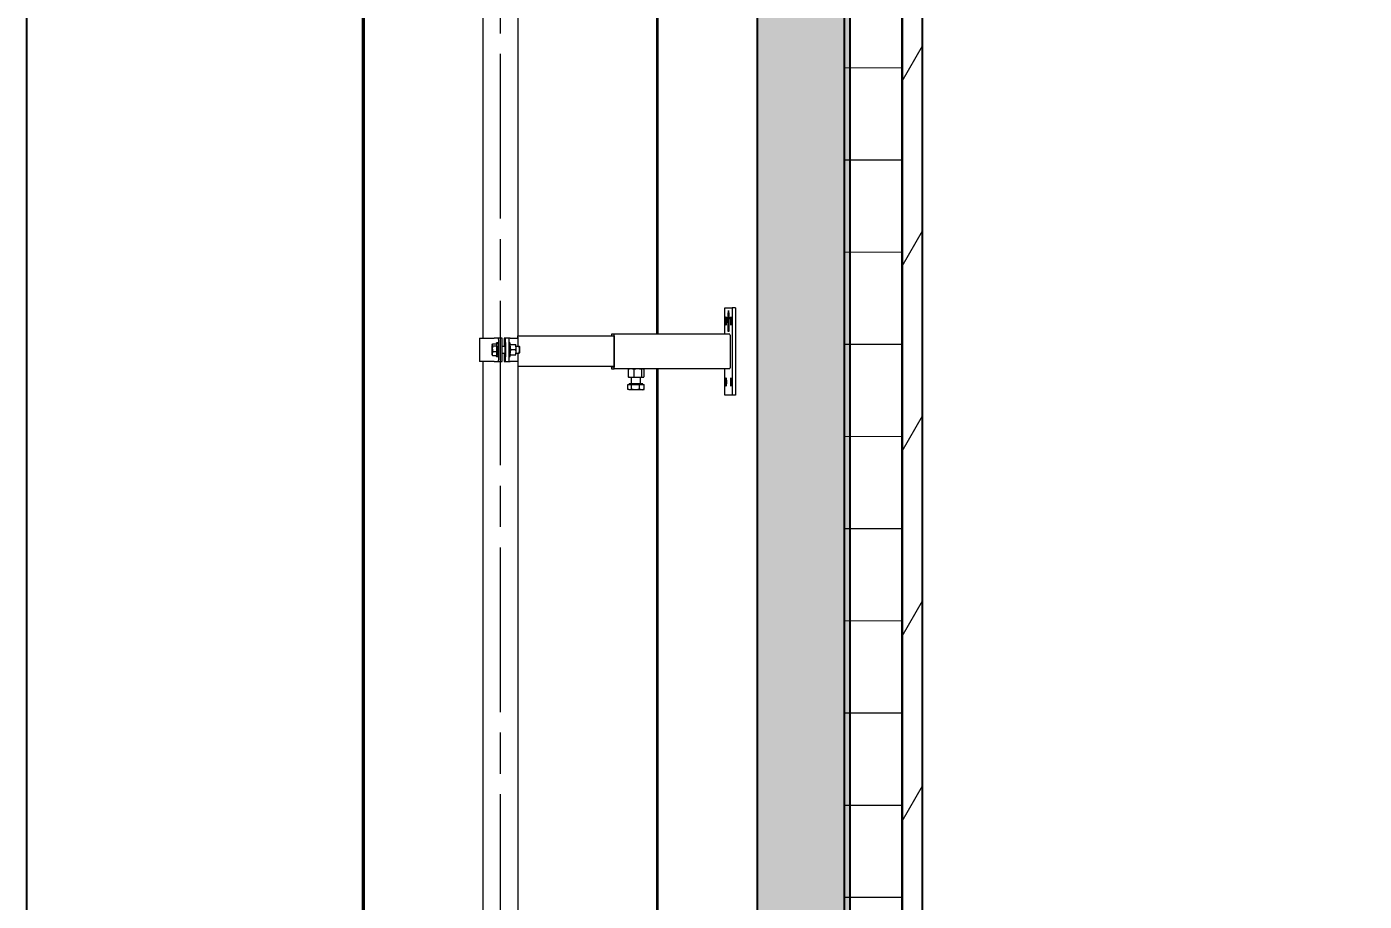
# Model space of a CAD drawing. Header units: millimetres. Extents: x -4172 to 126100, y -2 to 142133.
# Drawn here: x 35799 to 40407, y 6102 to 9114 of the extents above; entities that cross this region are included whole.
import ezdxf

# ---------------------------------------------------------------- set-up
doc = ezdxf.new("R2010")
doc.units = ezdxf.units.MM
doc.header["$LTSCALE"] = 100
doc.linetypes.add('CHAIN', pattern=[0.3543, 0.2362, -0.0295, 0.0591, -0.0295])
for name, color, linetype, lineweight in [('Dimension', 7, 'Continuous', 18), ('Hatch', 7, 'Continuous', 18), ('Visible', 7, 'Continuous', 25)]:
    doc.layers.add(name, color=color, linetype=linetype, lineweight=lineweight)
doc.layers.add('P_Condensate (CS)', color=40, linetype='Continuous', lineweight=18, true_color=0xffbf00)
doc.layers.add('P_Condensate Centerline', color=40, linetype='CHAIN', lineweight=18, true_color=0xffbf00)
doc.styles.add('Title', font='arial.ttf')
doc.dimstyles.new('Default - Method 2b', dxfattribs={"dimscale": 100, "dimtxt": 3, "dimasz": 2.5, "dimexe": 3, "dimexo": 0.5, "dimgap": 0.7, "dimtad": 0, "dimtoh": 1, "dimdec": 1, "dimrnd": 1e-08, "dimtxsty": 'Title', "dimcen": 0.09, "dimdle": 10, "dimclrd": 256, "dimclre": 256, "dimclrt": 7, "dimadec": 0, "dimazin": 2, "dimtfac": 0.833333, "dimtdec": 1, "dimtmove": 0, "dimatfit": 3, "dimfxl": 1, "dimtolj": 1, "dimlwd": -1, "dimlwe": -1, "dimarcsym": 0})

# ---------------------------------------------------------------- blocks, each defined once
blk = doc.blocks.new('*D81')
at = {"layer": 'Defpoints', "color": 0, "transparency": 16777216}
for p in [(37530.4, 14301.5), (39252.5, 4301.5), (40822, 4301.5)]:
    blk.add_point(p, dxfattribs=at)
at = {"layer": 'Dimension', "transparency": 16777216}
for p, q in [((37580.4, 14301.5), (41122, 14301.5)), ((40822, 14051.5), (40822, 9819)), ((40822, 4551.5), (40822, 8784.1)), ((39302.5, 4301.5), (41122, 4301.5))]:
    blk.add_line(p, q, dxfattribs=at)
for points in [[(40780.4, 14051.5), (40863.7, 14051.5), (40822, 14301.5)], [(40780.4, 4551.5), (40863.7, 4551.5), (40822, 4301.5)]]:
    blk.add_solid(points, dxfattribs=at)
at = {"layer": 'Dimension', "color": 7, "transparency": 16777216, "insert": (40975.2, 8854.1), "char_height": 300, "attachment_point": 7, "rotation": 90, "style": 'Title'}
blk.add_mtext('\\A1;5000', dxfattribs=at)

msp = doc.modelspace()

# ---------------------------------------------------------------- hatches: boundary and pattern name
at = {"layer": 'Hatch'}
h = msp.add_hatch(dxfattribs=at)
h.set_pattern_fill('AR-CONC', color=256, scale=53.832768, angle=165.12269, style=0)
h.set_pattern_definition([(215.1227, (0, 0), (-364.504, 131.7854), [40.3746, -444.1203]), (160.1227, (0, 0), (-31.775, -410.5295), [32.2997, -355.2963]), (265.5741, (-30.38, 11), (-396.279, -278.744), [34.313, -377.4442]), (211.3069, (-27.64, -104.06), (-532.389, 233.626), [60.562, -666.1805]), (261.7583, (-72, -84.6), (-620.926, -377.631), [51.47, -566.167]), (156.3069, (-27.64, -104.06), (-620.926, -377.631), [48.4495, -532.944]), (186.1227, (-72.76, -64.22), (-254.9116, 291.9772), [40.3746, -444.1203]), (131.1227, (-72.76, -64.22), (-226.8196, -343.6524), [32.2997, -355.2963]), (236.5741, (-94, -39.9), (-481.7312, -51.6752), [34.313, -377.4442]), (202.6227, (0, 0), (-52.3377, -171.51792), [0, -350.9896, 0, -360.6795, 0, -356.6421]), (172.6227, (0, 0), (-191.3842, -168.8449), [0, -205.6412, 0, -342.9147, 0, -135.9277]), (132.6227, (116.02, -30.82), (-274.62065, 85.5175), [0, -134.5819, 0, -419.8956, 0, -557.1692]), (122.6227, (168.05, -44.64), (-317.2572, 28.5227), [0, -174.9565, 0, -278.8537, 0, -395.6708])])
h.paths.add_polyline_path([(38315.34, 3201.54), (38636.32, 3201.54), (38636.32, 3541.54), (38636.32, 15261.54), (38615.62, 15261.54), (38315.34, 15261.54)])
h = msp.add_hatch(dxfattribs=at)
h.set_pattern_fill('ANSI31', color=256, scale=2540, angle=135.12267, style=0)
h.set_pattern_definition([(180.1227, (0, 0), (0.6798, -317.4993), [])])
h.paths.add_polyline_path([(38615.62, 15271.54), (38615.62, 15261.54), (38615.62, 3541.54), (38636.32, 3541.54), (38815.62, 3541.54), (38815.62, 15271.54)])
h = msp.add_hatch(dxfattribs=at)
h.set_pattern_fill('ANSI31', color=256, scale=2540, angle=195.12287, style=0)
h.set_pattern_definition([(240.1229, (0, 0), (275.3029, -158.16), [])])
h.paths.add_polyline_path([(38885.62, 15271.54), (38815.62, 15271.54), (38815.62, 3541.54), (38885.62, 3541.54)])

# ---------------------------------------------------------------- linework, layer by layer
at = {"layer": 'P_Condensate (CS)'}
for p, q in [((37371.57, 8041.54), (37371.57, 10561.54)), ((37492.17, 8049.54), (37492.17, 10543.54)), ((38204.77, 8145.54), (38229.57, 8145.54)), ((38204.77, 8055.54), (38204.77, 8145.54)), ((38214.66, 8106.54), (38217.17, 8136.95)), ((38217.17, 8135.54), (38214.86, 8107.54)), ((38216.31, 8122.68), (38216.47, 8122.68)), ((38216.31, 8113.95), (38216.31, 8122.68)), ((38216.47, 8122.68), (38216.47, 8113.95)), ((38216.73, 8109.98), (38217.06, 8109.98)), ((38217, 8122.68), (38217.15, 8122.68)), ((38217, 8113.9), (38217, 8122.68)), ((38217.15, 8122.68), (38217.15, 8113.95)), ((38217.17, 8136.95), (38219.69, 8106.54)), ((38219.49, 8107.54), (38217.17, 8135.54)), ((38217.17, 8135.54), (38217.29, 8135.54)), ((38217.37, 8122.68), (38217.66, 8122.68)), ((38217.37, 8108.68), (38217.37, 8122.68)), ((38217.65, 8121.07), (38217.53, 8121.07)), ((38217.53, 8121.07), (38217.53, 8115.49)), ((38217.53, 8115.49), (38217.63, 8115.49)), ((38217.53, 8113.9), (38217.53, 8108.68)), ((38217.66, 8113.9), (38217.53, 8113.9)), ((38217.63, 8115.49), (38218.01, 8115.49)), ((38217.65, 8121.07), (38218.03, 8121.07)), ((38217.87, 8121.07), (38217.87, 8122.37)), ((38217.87, 8114.32), (38217.87, 8115.49)), ((38217.88, 8116.33), (38218.06, 8116.33)), ((38229.57, 8145.54), (38229.57, 7845.54)), ((38241.53, 8145.54), (38229.57, 8145.54)), ((38241.53, 8145.54), (38241.53, 7845.54)), ((38215.93, 8106.54), (38214.66, 8106.54)), ((38214.86, 8107.54), (38216.02, 8107.54)), ((38215.16, 8106.54), (38215.24, 8107.54)), ((38215.93, 8106.54), (38216.02, 8106.54)), ((38215.93, 8064.54), (38215.93, 8106.54)), ((38218.41, 8064.54), (38215.93, 8064.54)), ((38216.02, 8107.54), (38216.02, 8065.54)), ((38216.02, 8065.54), (38218.33, 8065.54)), ((38216.43, 8064.54), (38216.43, 8065.54)), ((38217.53, 8108.68), (38217.37, 8108.68)), ((38218.33, 8065.54), (38218.33, 8107.54)), ((38218.33, 8107.54), (38219.49, 8107.54)), ((38218.33, 8065.54), (38218.41, 8065.54)), ((38218.41, 8106.54), (38218.41, 8064.54)), ((38219.69, 8106.54), (38218.41, 8106.54)), ((38218.83, 8106.54), (38218.83, 8107.54)), ((38219.49, 8107.54), (38219.6, 8107.54)), ((37359.57, 8041.54), (37409.64, 8041.54)), ((37359.57, 8041.54), (37359.57, 7961.54)), ((37402.59, 8019.06), (37403.44, 8021.47)), ((37403.59, 8021.9), (37416.54, 8021.9)), ((37420.67, 8041.54), (37409.64, 8041.54)), ((37416.54, 8021.9), (37417.35, 8018.62)), ((37417.12, 8019.54), (37417.88, 8019.54)), ((37417.35, 8018.62), (37418.17, 8015.34)), ((37422.86, 8025.54), (37417.88, 8025.54)), ((37425.02, 8041.54), (37420.67, 8041.54)), ((37436.98, 8041.54), (37425.02, 8041.54)), ((37444.49, 8041.54), (37444.59, 8041.54)), ((37444.49, 8041.54), (37444.49, 8013.54)), ((37448.94, 8041.54), (37444.59, 8041.54)), ((37460.9, 8041.54), (37448.94, 8041.54)), ((37465.13, 8041.54), (37460.9, 8041.54)), ((37463.72, 8025.54), (37461.21, 8025.54)), ((37465.13, 8041.54), (37491.99, 8041.54)), ((37465.59, 8019.54), (37483.5, 8019.54)), ((37483.99, 8019.06), (37483.82, 8019.54)), ((37489.99, 8049.54), (37489.99, 8041.54)), ((37489.99, 8049.54), (37491.08, 8049.54)), ((37491.08, 8049.54), (37821.35, 8049.54)), ((37491.99, 8013.54), (37491.99, 8030.54)), ((37492.65, 8013.54), (37492.65, 8030.54)), ((37813.58, 8051.54), (37813.58, 8049.54)), ((37823.17, 8055.54), (37813.91, 8055.54)), ((37821.35, 8049.54), (37823.01, 8049.54)), ((37823.01, 8049.54), (37823.01, 7941.54)), ((38221.8, 8055.54), (37823.17, 8055.54)), ((37823.5, 7939.54), (37823.5, 8051.54)), ((38222.13, 8051.54), (38222.13, 7939.54)), ((37402.59, 7984.01), (37402.62, 7983.94)), ((37404.29, 7981.18), (37417.23, 7981.18)), ((37405.23, 8015.34), (37418.17, 8015.34)), ((37405.57, 7994.98), (37418.51, 7994.98)), ((37417.87, 7988.08), (37417.23, 7981.18)), ((37417.45, 7983.54), (37417.88, 7983.54)), ((37418.51, 7994.98), (37417.87, 7988.08)), ((37422.86, 7977.54), (37417.88, 7977.54)), ((37418.17, 8015.34), (37418.34, 8005.16)), ((37418.34, 8005.16), (37418.51, 7994.98)), ((37437.42, 8013.54), (37446.78, 8013.54)), ((37437.42, 7989.54), (37446.78, 7989.54)), ((37444.49, 7989.54), (37444.49, 7961.54)), ((37463.72, 7977.54), (37461.21, 7977.54)), ((37465.59, 7983.54), (37483.5, 7983.54)), ((37484.36, 8001.54), (37466.45, 8001.54)), ((37483.99, 7984.01), (37483.82, 7983.54)), ((37484.76, 8013.54), (37495.61, 8013.54)), ((37484.76, 7989.54), (37495.61, 7989.54)), ((37491.99, 7943.54), (37491.99, 7989.54)), ((37492.65, 7943.54), (37492.65, 7989.54)), ((37497.67, 8011.5), (37495.69, 8013.5)), ((37497.67, 7991.57), (37495.69, 7989.58)), ((37409.64, 7961.54), (37359.57, 7961.54)), ((37371.57, 5441.54), (37371.57, 7961.54)), ((37409.64, 7961.54), (37420.67, 7961.54)), ((37420.67, 7961.54), (37425.02, 7961.54)), ((37425.02, 7961.54), (37436.98, 7961.54)), ((37444.59, 7961.54), (37444.49, 7961.54)), ((37444.59, 7961.54), (37448.94, 7961.54)), ((37448.94, 7961.54), (37460.9, 7961.54)), ((37460.9, 7961.54), (37465.13, 7961.54)), ((37491.99, 7961.54), (37465.13, 7961.54)), ((37491.99, 7943.54), (37492.65, 7943.54)), ((37492.17, 5449.54), (37492.17, 7943.54)), ((37823.01, 7943.54), (37492.65, 7943.54)), ((37813.58, 7943.54), (37813.58, 7939.54)), ((37813.91, 7935.54), (37823.17, 7935.54)), ((37814.08, 7941.54), (37814.08, 7943.54)), ((37823.01, 7941.54), (37814.08, 7941.54)), ((38221.8, 7935.54), (37823.17, 7935.54)), ((37871.36, 7934.19), (37871.36, 7907.89)), ((37874.27, 7935.54), (37873.28, 7935.18)), ((37890.56, 7934.19), (37890.56, 7907.89)), ((37917.46, 7934.19), (37917.46, 7907.89)), ((37922.27, 7935.54), (37923.26, 7935.18)), ((37925.18, 7934.19), (37925.18, 7907.89)), ((38204.77, 7845.54), (38204.77, 7935.54)), ((37870.61, 7864.89), (37870.61, 7881.94)), ((37870.61, 7881.94), (37876.77, 7881.94)), ((37874.27, 7906.54), (37873.28, 7906.9)), ((37874.27, 7906.54), (37880.96, 7906.54)), ((37922.27, 7883.54), (37874.27, 7883.54)), ((37874.27, 7881.94), (37874.27, 7883.54)), ((37876.77, 7881.94), (37882.93, 7881.94)), ((37880.96, 7906.54), (37904.01, 7906.54)), ((37882.27, 7883.54), (37882.27, 7906.54)), ((37882.93, 7881.94), (37896.76, 7881.94)), ((37882.93, 7864.89), (37882.93, 7881.94)), ((37896.76, 7881.94), (37910.58, 7881.94)), ((37904.01, 7906.54), (37921.32, 7906.54)), ((37910.58, 7864.89), (37910.58, 7881.94)), ((37910.58, 7881.94), (37918.26, 7881.94)), ((37914.27, 7883.54), (37914.27, 7906.54)), ((37918.26, 7881.94), (37925.93, 7881.94)), ((37921.32, 7906.54), (37922.27, 7906.54)), ((37922.27, 7906.54), (37923.26, 7906.9)), ((37922.27, 7881.94), (37922.27, 7883.54)), ((37925.93, 7864.89), (37925.93, 7881.94)), ((37874.27, 7863.54), (37871.48, 7864.55)), ((37876.77, 7863.54), (37874.27, 7863.54)), ((37896.76, 7863.54), (37876.77, 7863.54)), ((37918.26, 7863.54), (37896.76, 7863.54)), ((37922.27, 7863.54), (37918.26, 7863.54)), ((37922.27, 7863.54), (37925.06, 7864.55)), ((38229.57, 7845.54), (38204.77, 7845.54)), ((38241.53, 7845.54), (38229.57, 7845.54))]:
    msp.add_line(p, q, dxfattribs=at)
for centre in [(38208.49, 8100.54), (38225.85, 8100.54), (38208.49, 7890.54), (38225.85, 7890.54)]:
    msp.add_ellipse(centre, major_axis=(0, 14), ratio=0.0826786, dxfattribs=at)
for centre, major_axis, start_param, end_param in [((37402.93, 8001.54), (0, 18), 5.9619766, 7.0091742), ((37402.93, 8001.54), (0, 18), 4.9147791, 5.9619766), ((37417.88, 8001.54), (0, 24), 2.5836552, 6.899932), ((37417.88, 8001.54), (0, 18), 3.1415927, 6.2831853), ((37422.86, 8001.54), (0, 24), 3.1415927, 6.2831853), ((37413.93, 8001.54), (0, -140), 1.2810462, 1.8605464), ((37425.89, 8001.54), (0, 140), 4.4226389, 5.0021391), ((37437.85, 8001.54), (0, -140), 1.2810462, 1.8605464), ((37449.81, 8001.54), (0, 140), 4.4226389, 5.0021391), ((37463.72, 8001.54), (0, 24), 3.1415927, 6.2831853), ((37483.65, 8001.54), (0, 18), 5.2359878, 6.0532258), ((37491.08, 8030.54), (0, 19), 4.712389, 6.2831853), ((37813.91, 8051.54), (0, 4), 0, 1.5707963), ((37823.17, 8051.54), (0, 4), 4.712389, 6.2831853), ((38221.8, 8051.54), (0, 4), 4.712389, 6.2831853), ((37402.93, 8001.54), (0, 18), 0.7259889, 1.7731864), ((37402.93, 8001.54), (0, -18), 4.9147791, 5.9619766), ((37402.93, 8001.54), (0, -18), 5.9619766, 7.0091742), ((37402.93, 8001.54), (0, -18), 0.7259889, 1.7731864), ((37446.78, 8001.54), (0, 12), 3.1415927, 6.2831853), ((37483.65, 8001.54), (0, -18), 0.2299595, 1.0471976), ((37483.65, 8001.54), (0, -18), 1.0471976, 2.0943951), ((37495.61, 8001.54), (0, 12), 3.1415927, 6.2831853), ((37497.6, 8001.54), (0, 10), 3.2246508, 6.2001272), ((37813.91, 7939.54), (0, -4), 4.712389, 6.2831853), ((37823.17, 7939.54), (0, -4), 0, 1.5707963), ((38221.8, 7939.54), (0, -4), 0, 1.5707963)]:
    msp.add_ellipse(centre, major_axis=major_axis, ratio=0.0826786, start_param=start_param, end_param=end_param, dxfattribs=at)
for points in [[(38216.43, 8109.68), (38216.36, 8110.41), (38216.31, 8112.45), (38216.31, 8113.95)], [(38216.73, 8108.39), (38216.63, 8108.39), (38216.48, 8109.04), (38216.43, 8109.68)], [(38216.47, 8113.95), (38216.47, 8112.97), (38216.49, 8111.66), (38216.52, 8111.12)], [(38216.52, 8111.12), (38216.55, 8110.56), (38216.66, 8109.98), (38216.73, 8109.98)], [(38216.73, 8109.98), (38216.81, 8109.98), (38216.92, 8110.56), (38216.95, 8111.12)], [(38217.04, 8109.68), (38216.99, 8109.03), (38216.84, 8108.39), (38216.73, 8108.39)], [(38216.92, 8109.68), (38216.91, 8109.83), (38216.9, 8109.98)], [(38216.98, 8109.12), (38216.95, 8109.36), (38216.92, 8109.68)], [(38216.95, 8111.12), (38216.98, 8111.66), (38217, 8112.96), (38217, 8113.9)], [(38217.15, 8113.95), (38217.15, 8112.49), (38217.1, 8110.4), (38217.04, 8109.68)], [(38217.63, 8115.49), (38217.73, 8115.49), (38217.84, 8115.86), (38217.88, 8116.33)], [(38217.86, 8120.54), (38217.82, 8120.84), (38217.73, 8121.07), (38217.65, 8121.07)], [(38217.66, 8122.68), (38217.77, 8122.68), (38217.91, 8122.28), (38217.97, 8121.81)], [(38218, 8115.36), (38217.94, 8114.64), (38217.78, 8113.9), (38217.66, 8113.9)], [(38217.94, 8118.41), (38217.94, 8119.13), (38217.9, 8120.2), (38217.86, 8120.54)], [(38217.88, 8116.33), (38217.91, 8116.75), (38217.94, 8117.74), (38217.94, 8118.41)], [(38217.97, 8121.81), (38218.03, 8121.28), (38218.1, 8119.63), (38218.1, 8118.46)], [(38218.1, 8118.46), (38218.1, 8117.56), (38218.05, 8115.92), (38218, 8115.36)]]:
    msp.add_open_spline(points, degree=2, dxfattribs=at)
for points, weights in [([(37403.4, 8018.62), (37403.02, 8020.14), (37403.59, 8021.9)], [1, 1.04004449402, 1.00403051866]), ([(37405.23, 8015.34), (37403.78, 8017.09), (37403.4, 8018.62)], [1.00403051866, 1.04004449402, 1]), ([(37403.59, 8021.9), (37403.51, 8021.68), (37403.44, 8021.47)], [1.00403051866, 1.00608381719, 1.0078898809]), ([(37465.03, 8019.54), (37465.29, 8019.54), (37465.59, 8019.54)], [1.12891498948, 1.13983581333, 1.14735010412]), ([(37465.59, 8019.54), (37465.38, 8018.22), (37465.24, 8016.99)], [1.14735010412, 1.13743874192, 1.12160081122]), ([(37483.5, 8019.54), (37483.82, 8019.54), (37483.82, 8019.54)], [1.14735010412, 1.12620574113, 1.07808859101]), ([(37484.94, 8010.54), (37484.74, 8014.71), (37483.5, 8019.54)], [1, 1.11179941695, 1.14735010412]), ([(37402.62, 7983.94), (37403.07, 7982.65), (37404.29, 7981.18)], [1.01113920297, 1.03410532363, 1.00403051866]), ([(37404.29, 7981.18), (37403.62, 7984.87), (37403.92, 7988.08)], [1.00403051866, 1.04004449402, 1]), ([(37403.92, 7988.08), (37404.22, 7991.28), (37405.57, 7994.98)], [1, 1.04004449402, 1.00403051866]), ([(37404.39, 8005.16), (37404.31, 8009.88), (37405.23, 8015.34)], [1, 1.04004449402, 1.00403051866]), ([(37405.57, 7994.98), (37404.47, 8000.43), (37404.39, 8005.16)], [1.00403051866, 1.04004449402, 1]), ([(37465.59, 7983.54), (37465.29, 7983.54), (37465.03, 7983.54)], [1.14735010412, 1.13983581333, 1.12891498948]), ([(37465.24, 7986.08), (37465.38, 7984.85), (37465.59, 7983.54)], [1.12160081122, 1.13743874192, 1.14735010412]), ([(37465.69, 8004.94), (37465.99, 8003.31), (37466.45, 8001.54)], [1.11000226936, 1.13402903397, 1.14735010412]), ([(37466.45, 8001.54), (37465.99, 7999.77), (37465.69, 7998.14)], [1.14735010412, 1.13402903397, 1.11000226936]), ([(37483.5, 7983.54), (37484.74, 7988.36), (37484.94, 7992.54)], [1.14735010412, 1.11179941695, 1]), ([(37483.82, 7983.54), (37483.82, 7983.54), (37483.5, 7983.54)], [1.07808859101, 1.12620574113, 1.14735010412]), ([(37484.36, 8001.54), (37485.14, 8006.36), (37484.94, 8010.54)], [1.14735010412, 1.11179941695, 1]), ([(37484.94, 7992.54), (37485.14, 7996.71), (37484.36, 8001.54)], [1, 1.11179941695, 1.14735010412]), ([(37880.96, 7935.54), (37876.5, 7935.54), (37871.36, 7934.19)], [1, 1.11576506476, 1.15554960661]), ([(37871.36, 7934.19), (37872.37, 7934.85), (37873.28, 7935.18)], [1.15554960661, 1.1357522507, 1.09714060033]), ([(37890.56, 7934.19), (37885.41, 7935.54), (37880.96, 7935.54)], [1.15554960661, 1.11576506476, 1]), ([(37904.01, 7935.54), (37897.77, 7935.54), (37890.56, 7934.19)], [1, 1.11576506476, 1.15554960661]), ([(37917.46, 7934.19), (37910.25, 7935.54), (37904.01, 7935.54)], [1.15554960661, 1.11576506476, 1]), ([(37921.32, 7935.54), (37919.53, 7935.54), (37917.46, 7934.19)], [1, 1.11576506476, 1.15554960661]), ([(37925.18, 7934.19), (37923.11, 7935.54), (37921.32, 7935.54)], [1.15554960661, 1.11576506476, 1]), ([(37871.36, 7907.89), (37876.5, 7906.54), (37880.96, 7906.54)], [1.15554960661, 1.11576506476, 1]), ([(37873.28, 7906.9), (37872.37, 7907.23), (37871.36, 7907.89)], [1.09714060033, 1.1357522507, 1.15554960661]), ([(37880.96, 7906.54), (37885.41, 7906.54), (37890.56, 7907.89)], [1, 1.11576506476, 1.15554960661]), ([(37890.56, 7907.89), (37897.77, 7906.54), (37904.01, 7906.54)], [1.15554960661, 1.11576506476, 1]), ([(37904.01, 7906.54), (37910.25, 7906.54), (37917.46, 7907.89)], [1, 1.11576506476, 1.15554960661]), ([(37917.46, 7907.89), (37919.53, 7906.54), (37921.32, 7906.54)], [1.15554960661, 1.11576506476, 1]), ([(37921.32, 7906.54), (37923.11, 7906.54), (37925.18, 7907.89)], [1, 1.11576506476, 1.15554960661]), ([(37876.77, 7863.54), (37873.91, 7863.54), (37870.61, 7864.89)], [1, 1.04818815859, 1.01981541865]), ([(37882.93, 7864.89), (37879.63, 7863.54), (37876.77, 7863.54)], [1.01981541865, 1.04818815859, 1]), ([(37896.76, 7863.54), (37890.34, 7863.54), (37882.93, 7864.89)], [1, 1.04818815859, 1.01981541865]), ([(37910.58, 7864.89), (37903.17, 7863.54), (37896.76, 7863.54)], [1.01981541865, 1.04818815859, 1]), ([(37918.26, 7863.54), (37914.7, 7863.54), (37910.58, 7864.89)], [1, 1.04818815859, 1.01981541865]), ([(37925.93, 7864.89), (37921.82, 7863.54), (37918.26, 7863.54)], [1.01981541865, 1.04818815859, 1]), ([(37925.06, 7864.55), (37925.49, 7864.71), (37925.93, 7864.89)], [1.02591072975, 1.02351333745, 1.01981541865])]:
    msp.add_rational_spline(points, weights, degree=2, dxfattribs=at)
at = {"layer": 'P_Condensate Centerline', "ltscale": 23.990969}
msp.add_line((37431.87, 4203.54), (37431.87, 14399.54), dxfattribs=at)
at = {"layer": 'Visible'}
for p, q in [((35799.35, 3541.54), (35799.35, 15261.54)), ((36957.68, 3541.54), (36957.68, 15261.54)), ((36961.5, 3541.54), (36961.5, 15261.54)), ((38315.34, 15261.54), (38315.34, 3201.54)), ((38615.62, 15271.54), (38615.62, 3541.54)), ((38636.32, 3201.54), (38636.32, 15261.54)), ((38815.62, 3541.54), (38815.62, 15271.54)), ((38815.62, 15271.54), (38815.62, 3541.54)), ((38885.62, 3541.54), (38885.62, 15271.54)), ((37971.59, 8055.54), (37971.59, 10535.54)), ((37973.54, 8055.54), (37973.54, 10535.54)), ((37971.59, 5455.54), (37971.59, 7935.54)), ((37973.54, 5455.54), (37973.54, 7935.54))]:
    msp.add_line(p, q, dxfattribs=at)

# ---------------------------------------------------------------- dimensions: what is measured, and where the dimension line sits
at = {"layer": 'Dimension'}
dim = msp.add_linear_dim(base=(40822.04, 4301.54), p1=(37530.39, 14301.54), p2=(39252.47, 4301.54), angle=90, dimstyle='Default - Method 2b', override={"dimgap": 0.7, "dimtoh": 0, "dimdec": 1, "dimlfac": 0.5, "dimtol": 0, "dimlim": 0, "dimtp": 0, "dimtm": 0, "dimtdec": 1, "dimtofl": 0, "dimatfit": 1}, dxfattribs=at)
dim.commit()
dim.dimension.update_dxf_attribs({"geometry": '*D81', "text_midpoint": (40822.04, 9301.54), "dimtype": 160})

doc.saveas('drawing.dxf')
